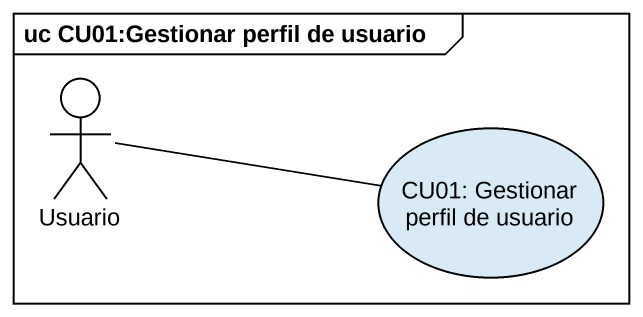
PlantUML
@startuml
mainframe uc CU01:Gestionar perfil de usuario
actor Usuario
usecase "CU01: Gestionar perfil de usuario" as CU01_Gestionar_perfil_de
Usuario -right- CU01_Gestionar_perfil_de
@enduml
